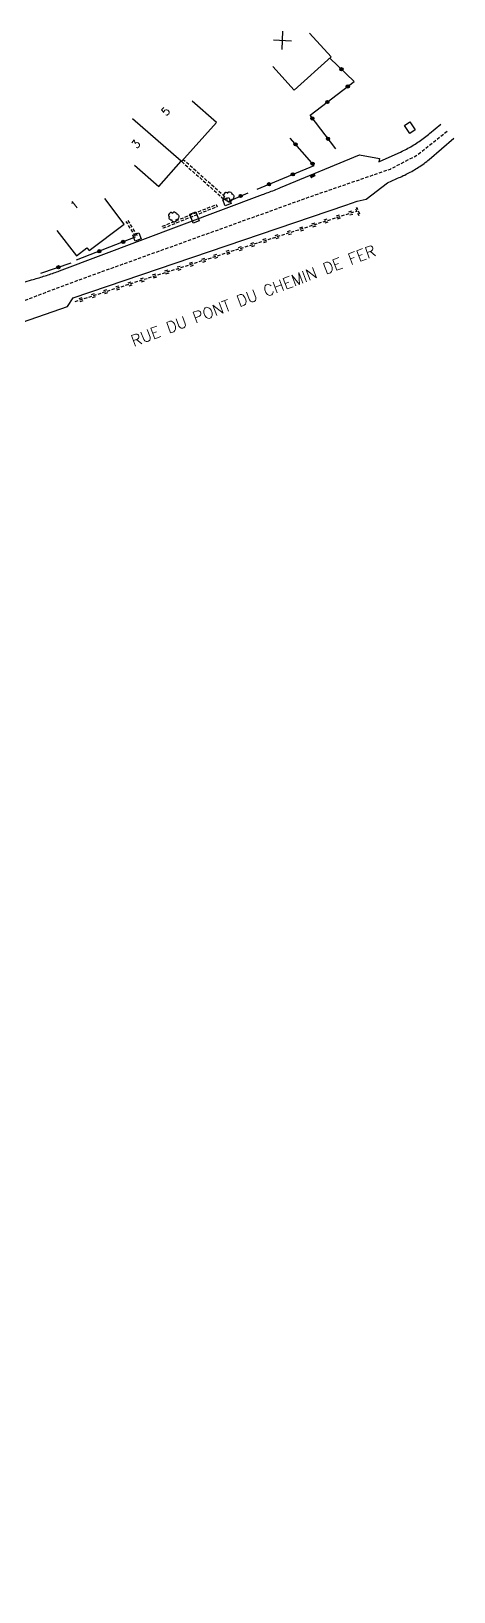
# Model space of a CAD drawing. Header units: millimetres. Extents: x 163999 to 165000, y 124000 to 125000.
# Drawn here: x 164759.9 to 164825.5, y 124345.1 to 124588.1 of the extents above; entities that cross this region are included whole.
import ezdxf
from ezdxf.enums import TextEntityAlignment as Align

# ---------------------------------------------------------------- set-up
doc = ezdxf.new("R2010")
doc.units = ezdxf.units.MM
doc.linetypes.add('DASHED', pattern=[0.75, 0.5, -0.25])
doc.layers.get('0').update_dxf_attribs({"linetype": 'CONTINUOUS'})
for name, color, linetype in [('W0001', 6, 'DASHED'), ('W0008', 7, 'CONTINUOUS'), ('W0100', 7, 'CONTINUOUS'), ('W0112', 1, 'DASHED'), ('W0220', 5, 'DASHED'), ('W0300', 7, 'CONTINUOUS'), ('W0322', 7, 'CONTINUOUS'), ('W0400', 7, 'CONTINUOUS'), ('W0989', 7, 'CONTINUOUS'), ('W0991', 7, 'CONTINUOUS'), ('W1102', 7, 'CONTINUOUS'), ('W1471', 7, 'CONTINUOUS')]:
    doc.layers.add(name, color=color, linetype=linetype)
doc.styles.get("Standard").update_dxf_attribs({"font": 'romans.shx', "width": 0.85})

# ---------------------------------------------------------------- blocks, each defined once
blk = doc.blocks.new('t220o')
at = {"color": 0, "linetype": 'Continuous'}
for p, q in [((-0.25, 0.25), (0.25, 0.25)), ((-0.25, -0.25), (0.25, -0.25))]:
    blk.add_line(p, q, dxfattribs=at)
blk = doc.blocks.new('t322o')
at = {"color": 0, "linetype": 'Continuous'}
for radius in [0.25, 0.15]:
    blk.add_circle((0, 0), radius, dxfattribs=at)
blk = doc.blocks.new('t991o')
at = {"color": 0, "linetype": 'Continuous'}
for p, q in [((-1, 1), (1, -1)), ((-1, -1), (1, 1))]:
    blk.add_line(p, q, dxfattribs=at)
blk = doc.blocks.new('t112o')
at = {"color": 0, "linetype": 'Continuous'}
for p, q in [((-0.5, 0.5), (0.5, 0.5)), ((-0.5, -0.5), (-0.5, 0.5)), ((0.5, 0.5), (0.5, -0.5)), ((0.5, -0.5), (-0.5, -0.5))]:
    blk.add_line(p, q, dxfattribs=at)
blk = doc.blocks.new('T300')
for p, q in [((-0.8, 0.51), (-0.86, 0.34)), ((-0.86, 0.34), (-0.86, 0.17)), ((-0.86, 0.17), (-0.74, 0.06)), ((-0.69, 0.63), (-0.8, 0.51)), ((-0.8, -0.06), (-0.74, 0.06)), ((-0.74, 0.06), (-0.69, 0.11)), ((-0.57, 0.69), (-0.69, 0.63)), ((-0.46, 0.69), (-0.57, 0.69)), ((-0.29, 0.63), (-0.46, 0.69)), ((-0.29, 0.63), (-0.17, 0.74)), ((-0.23, 0.57), (-0.29, 0.63)), ((-0.17, 0.74), (-0.06, 0.8)), ((-0.06, 0.8), (0.06, 0.8)), ((0.06, 0.8), (0.23, 0.74)), ((0.23, 0.74), (0.34, 0.63)), ((0.34, 0.63), (0.4, 0.51)), ((0.46, 0.46), (0.34, 0.46)), ((0.4, 0.51), (0.4, 0.46)), ((0.57, 0.4), (0.46, 0.46)), ((0.57, 0.4), (0.69, 0.29)), ((0.69, 0.29), (0.74, 0.17)), ((0.74, 0.06), (0.69, -0.17)), ((0.74, 0.17), (0.74, 0.06)), ((-0.8, -0.17), (-0.8, -0.06)), ((-0.8, -0.23), (-0.8, -0.17)), ((-0.74, -0.34), (-0.8, -0.23)), ((-0.69, -0.4), (-0.74, -0.34)), ((-0.51, -0.46), (-0.69, -0.4)), ((-0.4, -0.46), (-0.51, -0.46)), ((-0.4, -0.46), (-0.34, -0.46)), ((-0.34, -0.46), (-0.34, -0.4)), ((-0.34, -0.51), (-0.34, -0.46)), ((-0.29, -0.63), (-0.34, -0.51)), ((-0.17, -0.74), (-0.29, -0.63)), ((-0.06, -0.8), (-0.17, -0.74)), ((0.06, -0.8), (-0.06, -0.8)), ((0.17, -0.74), (0.06, -0.8)), ((0.23, -0.69), (0.17, -0.74)), ((0.29, -0.46), (0.23, -0.46)), ((0.29, -0.63), (0.23, -0.69)), ((0.46, -0.4), (0.29, -0.46)), ((0.34, -0.51), (0.29, -0.63)), ((0.34, -0.51), (0.34, -0.46)), ((0.57, -0.34), (0.46, -0.4)), ((0.63, -0.29), (0.57, -0.34)), ((0.69, -0.17), (0.63, -0.29))]:
    blk.add_line(p, q)
blk = doc.blocks.new('T1471')
at = {"color": 0, "linetype": 'Continuous', "flags": 128}
blk.add_lwpolyline([(-0.75, -0.5), (-0.75, 0.5), (0.75, 0.5), (0.75, -0.5), (-0.75, -0.5)], dxfattribs=at)
blk = doc.blocks.new('T400')
for p, q in [((-0.15, 0.3), (0.15, 0.3)), ((-0.15, -0.25), (-0.15, 0.3)), ((-0.15, 0.15), (0.15, 0.15)), ((-0.15, 0), (0.15, 0)), ((0.15, 0.3), (0.15, -0.25)), ((-0.15, -0.15), (0.15, -0.15)), ((-0.15, -0.25), (-0.15, -0.3)), ((-0.15, -0.3), (0.15, -0.3)), ((0.15, -0.3), (0.15, -0.25))]:
    blk.add_line(p, q)

msp = doc.modelspace()

# ---------------------------------------------------------------- linework, layer by layer
at = {"layer": 'W0001', "flags": 128}
msp.add_lwpolyline([(164567.07, 124345.14), (164577.89, 124361.19), (164587.5, 124375.44), (164612.73, 124412.87), (164620.22, 124424.01), (164631.08, 124442.36), (164635.07, 124449.12), (164638.56, 124454.42), (164641.98, 124459.17), (164646.53, 124464.9), (164650.56, 124469.22), (164655.4, 124473.64), (164659.43, 124476.93), (164665.82, 124481.48), (164688.62, 124496.31), (164712.13, 124510.81), (164716.15, 124513.4), (164720.26, 124516.38), (164724.69, 124520), (164728.8, 124523.76), (164732.29, 124527.35), (164747.43, 124541.86), (164766.97, 124549.24), (164803.48, 124562.4), (164815.67, 124566.6), (164819.89, 124568.8), (164824.52, 124572.51)], dxfattribs=at)
at = {"layer": 'W0008', "flags": 128}
for points in [[(164758.89, 124549.06), (164759.91, 124549.34), (164760.15, 124549.41), (164760.38, 124549.47), (164760.62, 124549.54), (164760.85, 124549.61), (164761.09, 124549.68), (164761.32, 124549.75), (164761.55, 124549.83), (164761.78, 124549.9), (164762.02, 124549.97), (164762.24, 124550.05), (164762.47, 124550.12), (164762.69, 124550.2), (164762.92, 124550.27), (164763.15, 124550.35), (164763.37, 124550.43), (164763.59, 124550.51), (164763.82, 124550.59), (164764.04, 124550.67), (164764.27, 124550.75), (164795.78, 124562.64), (164796.01, 124562.71), (164796.23, 124562.79), (164796.46, 124562.87), (164796.68, 124562.95), (164796.91, 124563.04), (164797.15, 124563.13), (164797.4, 124563.22), (164797.64, 124563.32), (164797.88, 124563.41), (164798.13, 124563.51), (164798.37, 124563.61), (164798.61, 124563.71), (164810.87, 124568.83), (164813.97, 124568.22), (164813.87, 124567.74), (164814.06, 124567.81), (164817.26, 124569.25), (164817.49, 124569.36), (164817.72, 124569.47), (164817.95, 124569.59), (164818.18, 124569.71), (164818.4, 124569.83), (164818.63, 124569.96), (164818.85, 124570.08), (164819.07, 124570.21), (164819.29, 124570.35), (164819.51, 124570.48), (164819.73, 124570.62), (164819.94, 124570.76), (164820.15, 124570.9), (164820.36, 124571.04), (164820.57, 124571.19), (164820.77, 124571.34), (164820.98, 124571.5), (164821.18, 124571.65), (164821.38, 124571.81), (164821.57, 124571.98), (164821.76, 124572.14), (164823.53, 124573.61)], [(164749.06, 124539.51), (164765.47, 124545.21), (164766.35, 124546.54), (164808.77, 124560.99), (164810.52, 124561.6), (164811.91, 124561.91), (164815.2, 124564.44), (164816.56, 124565.07), (164816.79, 124565.16), (164817.01, 124565.26), (164817.24, 124565.36), (164817.46, 124565.46), (164817.68, 124565.57), (164817.9, 124565.67), (164818.12, 124565.78), (164818.33, 124565.89), (164818.55, 124566.01), (164818.76, 124566.12), (164818.98, 124566.24), (164819.19, 124566.36), (164819.4, 124566.48), (164819.61, 124566.61), (164819.82, 124566.73), (164820.04, 124566.87), (164820.26, 124567.01), (164820.47, 124567.15), (164820.69, 124567.3), (164820.9, 124567.45), (164821.1, 124567.61), (164821.31, 124567.77), (164821.51, 124567.93), (164821.71, 124568.09), (164825.52, 124571.42)]]:
    msp.add_lwpolyline(points, dxfattribs=at)
at = {"layer": 'W0100', "flags": 128}
for points in [[(164797.38, 124582.56), (164800.73, 124578.86), (164806.47, 124584.04), (164803.12, 124587.75)], [(164775.91, 124567.19), (164779.66, 124563.89), (164783.13, 124567.83), (164783.23, 124567.76), (164788.64, 124573.86), (164784.89, 124577.17)], [(164763.83, 124557.04), (164766.87, 124553.07), (164768.5, 124554.32), (164768.84, 124553.9), (164774.31, 124558.03), (164771.3, 124562.03)]]:
    msp.add_lwpolyline(points, dxfattribs=at)
at = {"layer": 'W0112', "flags": 128}
msp.add_lwpolyline([(164783.24, 124567.76), (164789.95, 124561.76), (164790.21, 124562.05), (164783.49, 124568.05)], dxfattribs=at)
for points in [[(164780.25, 124557.7), (164788.62, 124561.08), (164788.76, 124560.74), (164780.38, 124557.37)], [(164810.27, 124560.43), (164810.75, 124559.38), (164810.98, 124559.48), (164810.5, 124560.54)], [(164776.04, 124556.14), (164774.6, 124558.44), (164774.84, 124558.59), (164776.28, 124556.29)]]:
    msp.add_lwpolyline(points, close=True, dxfattribs=at)
at = {"layer": 'W0220', "flags": 128}
msp.add_lwpolyline([(164766.67, 124545.99), (164810.44, 124560.06)], dxfattribs=at)
at = {"layer": 'W0322', "flags": 128}
for points in [[(164807.19, 124569.72), (164803.18, 124574.96), (164810.04, 124580.21), (164806.26, 124583.87)], [(164794.96, 124563.46), (164803.83, 124567.15), (164800.09, 124571.4)], [(164790.56, 124561.62), (164793.56, 124562.89)], [(164776.02, 124555.99), (164766.86, 124552.39)], [(164765.99, 124551.96), (164761.29, 124550.36)]]:
    msp.add_lwpolyline(points, dxfattribs=at)
at = {"layer": 'W1102', "flags": 128}
msp.add_lwpolyline([(164783.13, 124567.83), (164775.61, 124574.43)], dxfattribs=at)

# ---------------------------------------------------------------- block references
at = {"layer": 'W0112'}
for p, rotation in [((164790.28, 124561.54), 201.5815175567289), ((164776.28, 124556), 21.58151755661514)]:
    msp.add_blockref('t112o', p, dxfattribs=dict(at, rotation=rotation))
at = {"layer": 'W0220', "rotation": 17.82779967938467}
for p in [(164803.8, 124557.93), (164805.7, 124558.54), (164807.6, 124559.15), (164809.51, 124559.76), (164796.18, 124555.48), (164798.08, 124556.09), (164799.99, 124556.7), (164801.89, 124557.31), (164788.56, 124553.03), (164790.47, 124553.64), (164792.37, 124554.25), (164794.28, 124554.87), (164780.95, 124550.58), (164782.85, 124551.19), (164784.76, 124551.8), (164786.66, 124552.42), (164773.33, 124548.13), (164775.24, 124548.74), (164777.14, 124549.35), (164779.04, 124549.97), (164767.62, 124546.29), (164769.52, 124546.91), (164771.43, 124547.52)]:
    msp.add_blockref('t220o', p, dxfattribs=at)
at = {"layer": 'W0300'}
for p in [(164790.62, 124562.24), (164782.07, 124559.12)]:
    msp.add_blockref('T300', p, dxfattribs=at)
at = {"layer": 'W0322'}
for p, rotation in [((164808.06, 124582.13), 135.9624558253546), ((164809.05, 124579.46), 37.41231703494827), ((164805.88, 124577.03), 37.41231703494827), ((164803.54, 124574.48), 127.4255163736144), ((164800.93, 124570.45), 131.3707478708268), ((164805.97, 124571.31), 127.4255163736144), ((164803.58, 124567.44), 131.3707478708268), ((164800.5, 124565.77), 22.57430168935829), ((164796.81, 124564.23), 22.57430168935829), ((164792.4, 124562.4), 22.91725845560407), ((164774.15, 124555.26), 201.446544865814), ((164770.43, 124553.8), 201.446544865814), ((164764.09, 124551.32), 198.8949806727165)]:
    msp.add_blockref('t322o', p, dxfattribs=dict(at, rotation=rotation))
at = {"layer": 'W0400', "rotation": 292.6581578649111}
msp.add_blockref('T400', (164803.57, 124565.54), dxfattribs=at)
at = {"layer": 'W0991', "rotation": 42.11664976516672}
msp.add_blockref('t991o', (164798.91, 124586.64), dxfattribs=at)
at = {"layer": 'W1471'}
for p, rotation in [((164818.68, 124573.04), 304.4875553356945), ((164785.22, 124559.07), 290.6708920140151)]:
    msp.add_blockref('T1471', p, dxfattribs=dict(at, rotation=rotation))

# ---------------------------------------------------------------- texts
at = {"layer": 'W0989'}
msp.add_text('RUE DU PONT DU CHEMIN DE FER', height=1.75, rotation=20.6641, dxfattribs=at).set_placement((164794.37, 124546.88), align=Align.MIDDLE)
at = {"layer": 'W0991'}
for s, rotation, p in [('5', 47.551, (164780.72, 124575.57)), ('3', 48.7154, (164776.13, 124570.48)), ('1', 36.5039, (164766.56, 124561.01))]:
    msp.add_text(s, height=1.25, rotation=rotation, dxfattribs=at).set_placement(p, align=Align.MIDDLE)

doc.saveas('drawing.dxf')
